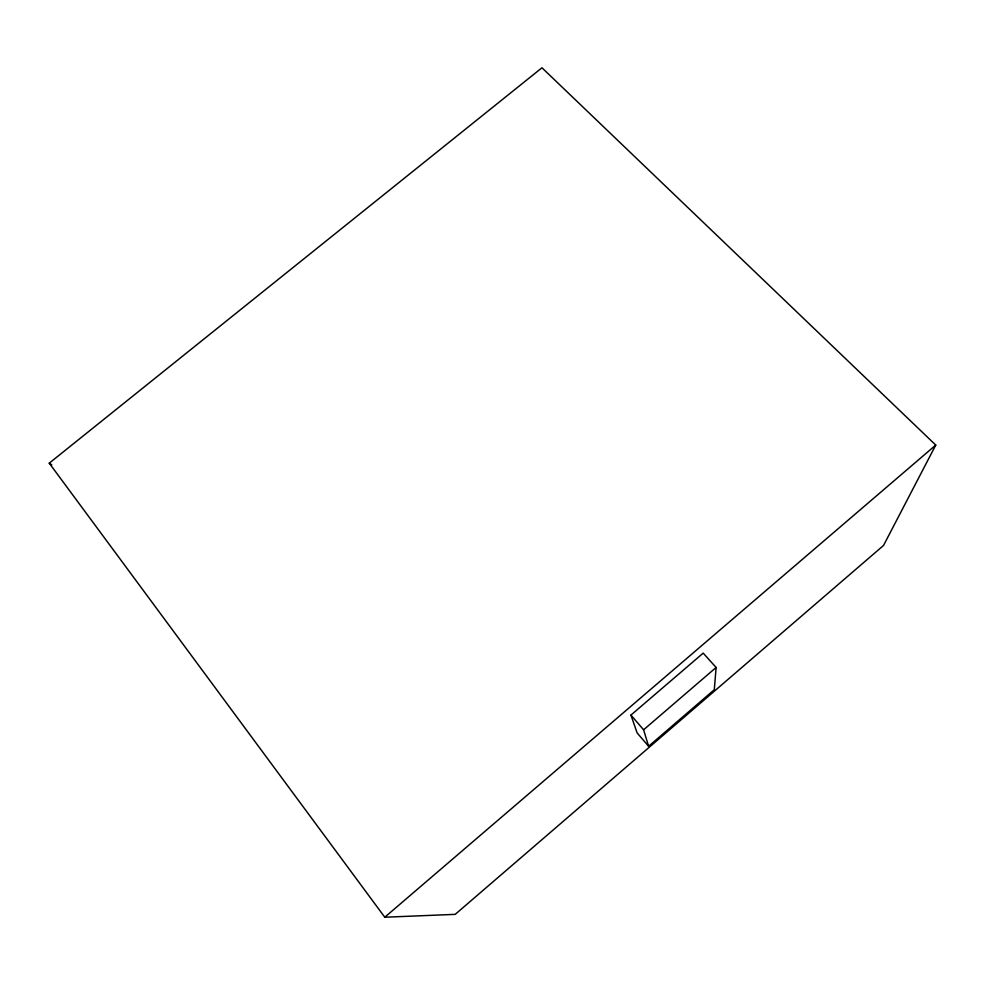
<?xml version="1.0" encoding="UTF-8"?>
<svg xmlns="http://www.w3.org/2000/svg" width="985" height="985" viewBox="0 0 985 985"><rect width="100%" height="100%" fill="white"/><g stroke="black" fill="none" stroke-linecap="round" stroke-linejoin="round"><path stroke-width="1.48" d="M716.12 667.461L714.297 689.709L648.61 746.273L637.11 732.889L630.929 715.085L703.192 653.117L716.12 667.461L643.599 729.799L648.61 746.273M935.75 445.072L883.533 545.456L455.205 914.363L384.778 917.22L49.25 463.159L541.972 67.78L935.75 445.072L384.778 917.22M49.25 463.159L51.786 464.883M630.929 715.085L643.599 729.799"/></g></svg>
